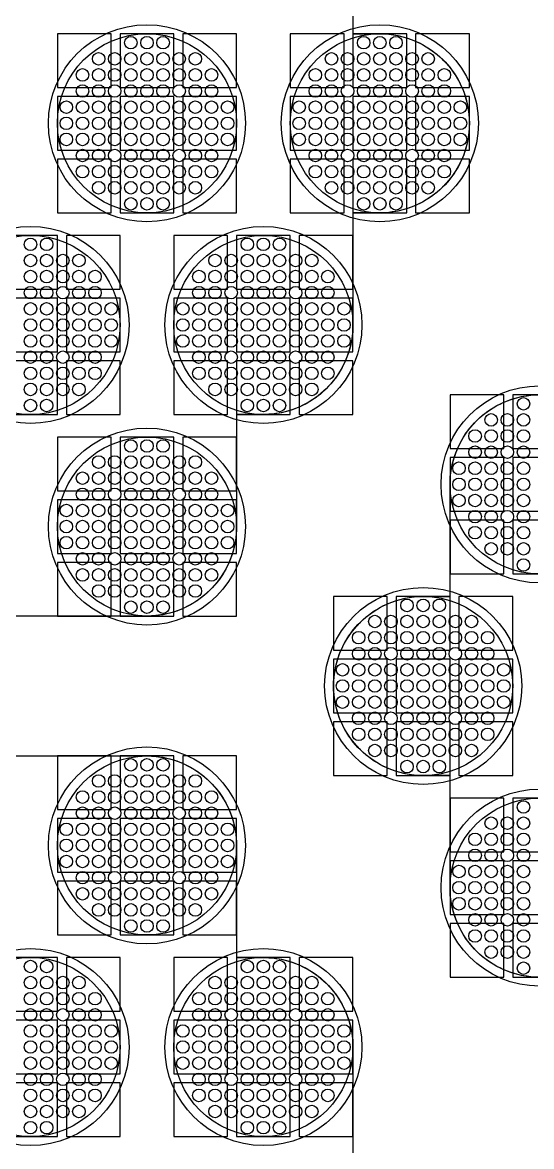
# Model space of a CAD drawing. Extents: x -49 to 54, y -38 to 38.
# Drawn here: x -7.56 to -4.72, y 8.43 to 14.7 of the extents above; entities that cross this region are included whole.
import ezdxf

# ---------------------------------------------------------------- set-up
doc = ezdxf.new("R2010")
doc.units = 0
for name, color, linetype in [('BACK_LAYER', 5, 'CONTINUOUS'), ('COND_LAYER_LOWER_ELECTRODE', 6, 'CONTINUOUS'), ('CONDUCTIVE_LAYER_BACK_LAYER', 2, 'CONTINUOUS'), ('EMITTER', 3, 'CONTINUOUS'), ('LOWER_ELECTRODE', 1, 'CONTINUOUS')]:
    doc.layers.add(name, color=color, linetype=linetype)

msp = doc.modelspace()

# ---------------------------------------------------------------- linework, layer by layer
at = {"layer": 'BACK_LAYER'}
for points in [[(-7.3628, 14.3384), (-7.0628, 14.3384), (-7.0628, 14.6384), (-7.3628, 14.6384)], [(-7.0128, 14.3384), (-6.7128, 14.3384), (-6.7128, 14.6384), (-7.0128, 14.6384)], [(-6.6628, 14.3384), (-6.3628, 14.3384), (-6.3628, 14.6384), (-6.6628, 14.6384)], [(-6.0628, 14.3384), (-5.7628, 14.3384), (-5.7628, 14.6384), (-6.0628, 14.6384)], [(-5.7128, 14.3384), (-5.4128, 14.3384), (-5.4128, 14.6384), (-5.7128, 14.6384)], [(-5.3628, 14.3384), (-5.0628, 14.3384), (-5.0628, 14.6384), (-5.3628, 14.6384)], [(-7.3628, 13.9884), (-7.0628, 13.9884), (-7.0628, 14.2884), (-7.3628, 14.2884)], [(-7.0128, 13.9884), (-6.7128, 13.9884), (-6.7128, 14.2884), (-7.0128, 14.2884)], [(-6.6628, 13.9884), (-6.3628, 13.9884), (-6.3628, 14.2884), (-6.6628, 14.2884)], [(-6.0628, 13.9884), (-5.7628, 13.9884), (-5.7628, 14.2884), (-6.0628, 14.2884)], [(-5.7128, 13.9884), (-5.4128, 13.9884), (-5.4128, 14.2884), (-5.7128, 14.2884)], [(-5.3628, 13.9884), (-5.0628, 13.9884), (-5.0628, 14.2884), (-5.3628, 14.2884)], [(-7.3628, 13.6384), (-7.0628, 13.6384), (-7.0628, 13.9384), (-7.3628, 13.9384)], [(-7.0128, 13.6384), (-6.7128, 13.6384), (-6.7128, 13.9384), (-7.0128, 13.9384)], [(-6.6628, 13.6384), (-6.3628, 13.6384), (-6.3628, 13.9384), (-6.6628, 13.9384)], [(-6.0628, 13.6384), (-5.7628, 13.6384), (-5.7628, 13.9384), (-6.0628, 13.9384)], [(-5.7128, 13.6384), (-5.4128, 13.6384), (-5.4128, 13.9384), (-5.7128, 13.9384)], [(-5.3628, 13.6384), (-5.0628, 13.6384), (-5.0628, 13.9384), (-5.3628, 13.9384)], [(-7.6628, 13.2125), (-7.3628, 13.2125), (-7.3628, 13.5125), (-7.6628, 13.5125)], [(-7.3128, 13.2125), (-7.0128, 13.2125), (-7.0128, 13.5125), (-7.3128, 13.5125)], [(-6.7128, 13.2125), (-6.4128, 13.2125), (-6.4128, 13.5125), (-6.7128, 13.5125)], [(-6.3628, 13.2125), (-6.0628, 13.2125), (-6.0628, 13.5125), (-6.3628, 13.5125)], [(-6.0128, 13.2125), (-5.7128, 13.2125), (-5.7128, 13.5125), (-6.0128, 13.5125)], [(-7.6628, 12.8625), (-7.3628, 12.8625), (-7.3628, 13.1625), (-7.6628, 13.1625)], [(-7.3128, 12.8625), (-7.0128, 12.8625), (-7.0128, 13.1625), (-7.3128, 13.1625)], [(-6.7128, 12.8625), (-6.4128, 12.8625), (-6.4128, 13.1625), (-6.7128, 13.1625)], [(-6.3628, 12.8625), (-6.0628, 12.8625), (-6.0628, 13.1625), (-6.3628, 13.1625)], [(-6.0128, 12.8625), (-5.7128, 12.8625), (-5.7128, 13.1625), (-6.0128, 13.1625)], [(-7.6628, 12.5125), (-7.3628, 12.5125), (-7.3628, 12.8125), (-7.6628, 12.8125)], [(-7.3128, 12.5125), (-7.0128, 12.5125), (-7.0128, 12.8125), (-7.3128, 12.8125)], [(-6.7128, 12.5125), (-6.4128, 12.5125), (-6.4128, 12.8125), (-6.7128, 12.8125)], [(-6.3628, 12.5125), (-6.0628, 12.5125), (-6.0628, 12.8125), (-6.3628, 12.8125)], [(-6.0128, 12.5125), (-5.7128, 12.5125), (-5.7128, 12.8125), (-6.0128, 12.8125)], [(-5.1709, 12.3223), (-4.8709, 12.3223), (-4.8709, 12.6223), (-5.1709, 12.6223)], [(-4.8209, 12.3223), (-4.5209, 12.3223), (-4.5209, 12.6223), (-4.8209, 12.6223)], [(-7.3628, 12.0867), (-7.0628, 12.0867), (-7.0628, 12.3867), (-7.3628, 12.3867)], [(-7.0128, 12.0867), (-6.7128, 12.0867), (-6.7128, 12.3867), (-7.0128, 12.3867)], [(-6.6628, 12.0867), (-6.3628, 12.0867), (-6.3628, 12.3867), (-6.6628, 12.3867)], [(-5.1709, 11.9723), (-4.8709, 11.9723), (-4.8709, 12.2723), (-5.1709, 12.2723)], [(-4.8209, 11.9723), (-4.5209, 11.9723), (-4.5209, 12.2723), (-4.8209, 12.2723)], [(-7.3628, 11.7367), (-7.0628, 11.7367), (-7.0628, 12.0367), (-7.3628, 12.0367)], [(-7.0128, 11.7367), (-6.7128, 11.7367), (-6.7128, 12.0367), (-7.0128, 12.0367)], [(-6.6628, 11.7367), (-6.3628, 11.7367), (-6.3628, 12.0367), (-6.6628, 12.0367)], [(-5.1709, 11.6223), (-4.8709, 11.6223), (-4.8709, 11.9223), (-5.1709, 11.9223)], [(-4.8209, 11.6223), (-4.5209, 11.6223), (-4.5209, 11.9223), (-4.8209, 11.9223)], [(-7.3628, 11.3867), (-7.0628, 11.3867), (-7.0628, 11.6867), (-7.3628, 11.6867)], [(-7.0128, 11.3867), (-6.7128, 11.3867), (-6.7128, 11.6867), (-7.0128, 11.6867)], [(-6.6628, 11.3867), (-6.3628, 11.3867), (-6.3628, 11.6867), (-6.6628, 11.6867)], [(-5.8209, 11.1965), (-5.5209, 11.1965), (-5.5209, 11.4965), (-5.8209, 11.4965)], [(-5.4709, 11.1965), (-5.1709, 11.1965), (-5.1709, 11.4965), (-5.4709, 11.4965)], [(-5.1209, 11.1965), (-4.8209, 11.1965), (-4.8209, 11.4965), (-5.1209, 11.4965)], [(-5.8209, 10.8465), (-5.5209, 10.8465), (-5.5209, 11.1465), (-5.8209, 11.1465)], [(-5.4709, 10.8465), (-5.1709, 10.8465), (-5.1709, 11.1465), (-5.4709, 11.1465)], [(-5.1209, 10.8465), (-4.8209, 10.8465), (-4.8209, 11.1465), (-5.1209, 11.1465)], [(-5.8209, 10.4965), (-5.5209, 10.4965), (-5.5209, 10.7965), (-5.8209, 10.7965)], [(-5.4709, 10.4965), (-5.1709, 10.4965), (-5.1709, 10.7965), (-5.4709, 10.7965)], [(-5.1209, 10.4965), (-4.8209, 10.4965), (-4.8209, 10.7965), (-5.1209, 10.7965)], [(-7.3628, 10.3063), (-7.0628, 10.3063), (-7.0628, 10.6063), (-7.3628, 10.6063)], [(-7.0128, 10.3063), (-6.7128, 10.3063), (-6.7128, 10.6063), (-7.0128, 10.6063)], [(-6.6628, 10.3063), (-6.3628, 10.3063), (-6.3628, 10.6063), (-6.6628, 10.6063)], [(-5.1709, 10.0707), (-4.8709, 10.0707), (-4.8709, 10.3707), (-5.1709, 10.3707)], [(-4.8209, 10.0707), (-4.5209, 10.0707), (-4.5209, 10.3707), (-4.8209, 10.3707)], [(-7.3628, 9.9563), (-7.0628, 9.9563), (-7.0628, 10.2563), (-7.3628, 10.2563)], [(-7.0128, 9.9563), (-6.7128, 9.9563), (-6.7128, 10.2563), (-7.0128, 10.2563)], [(-6.6628, 9.9563), (-6.3628, 9.9563), (-6.3628, 10.2563), (-6.6628, 10.2563)], [(-5.1709, 9.7207), (-4.8709, 9.7207), (-4.8709, 10.0207), (-5.1709, 10.0207)], [(-4.8209, 9.7207), (-4.5209, 9.7207), (-4.5209, 10.0207), (-4.8209, 10.0207)], [(-7.3628, 9.6063), (-7.0628, 9.6063), (-7.0628, 9.9063), (-7.3628, 9.9063)], [(-7.0128, 9.6063), (-6.7128, 9.6063), (-6.7128, 9.9063), (-7.0128, 9.9063)], [(-6.6628, 9.6063), (-6.3628, 9.6063), (-6.3628, 9.9063), (-6.6628, 9.9063)], [(-5.1709, 9.3707), (-4.8709, 9.3707), (-4.8709, 9.6707), (-5.1709, 9.6707)], [(-4.8209, 9.3707), (-4.5209, 9.3707), (-4.5209, 9.6707), (-4.8209, 9.6707)], [(-7.6628, 9.1805), (-7.3628, 9.1805), (-7.3628, 9.4805), (-7.6628, 9.4805)], [(-7.3128, 9.1805), (-7.0128, 9.1805), (-7.0128, 9.4805), (-7.3128, 9.4805)], [(-6.7128, 9.1805), (-6.4128, 9.1805), (-6.4128, 9.4805), (-6.7128, 9.4805)], [(-6.3628, 9.1805), (-6.0628, 9.1805), (-6.0628, 9.4805), (-6.3628, 9.4805)], [(-6.0128, 9.1805), (-5.7128, 9.1805), (-5.7128, 9.4805), (-6.0128, 9.4805)], [(-7.6628, 8.8305), (-7.3628, 8.8305), (-7.3628, 9.1305), (-7.6628, 9.1305)], [(-7.3128, 8.8305), (-7.0128, 8.8305), (-7.0128, 9.1305), (-7.3128, 9.1305)], [(-6.7128, 8.8305), (-6.4128, 8.8305), (-6.4128, 9.1305), (-6.7128, 9.1305)], [(-6.3628, 8.8305), (-6.0628, 8.8305), (-6.0628, 9.1305), (-6.3628, 9.1305)], [(-6.0128, 8.8305), (-5.7128, 8.8305), (-5.7128, 9.1305), (-6.0128, 9.1305)], [(-7.6628, 8.4805), (-7.3628, 8.4805), (-7.3628, 8.7805), (-7.6628, 8.7805)], [(-7.3128, 8.4805), (-7.0128, 8.4805), (-7.0128, 8.7805), (-7.3128, 8.7805)], [(-6.7128, 8.4805), (-6.4128, 8.4805), (-6.4128, 8.7805), (-6.7128, 8.7805)], [(-6.3628, 8.4805), (-6.0628, 8.4805), (-6.0628, 8.7805), (-6.3628, 8.7805)], [(-6.0128, 8.4805), (-5.7128, 8.4805), (-5.7128, 8.7805), (-6.0128, 8.7805)]]:
    msp.add_lwpolyline(points, close=True, dxfattribs=at)
at = {"layer": 'COND_LAYER_LOWER_ELECTRODE'}
for centre in [(-6.8628, 14.1384), (-5.5628, 14.1384), (-7.5128, 13.0125), (-6.2128, 13.0125), (-4.6709, 12.1223), (-6.8628, 11.8867), (-5.3209, 10.9965), (-6.8628, 10.1063), (-4.6709, 9.8707), (-7.5128, 8.9805), (-6.2128, 8.9805)]:
    msp.add_circle(centre, 0.55, dxfattribs=at)
at = {"layer": 'CONDUCTIVE_LAYER_BACK_LAYER'}
for points in [[(-5.7128, 15.2642), (-5.7128, 14.6383), (-5.5528, 14.6383), (-5.533, 14.6375), (-5.5132, 14.6359), (-5.4934, 14.6335), (-5.4738, 14.6304), (-5.4543, 14.6265), (-5.435, 14.6218), (-5.4159, 14.6163), (-5.397, 14.6101), (-5.3784, 14.6031), (-5.36, 14.5954), (-5.342, 14.587), (-5.3244, 14.5779), (-5.3071, 14.568), (-5.2902, 14.5575), (-5.2737, 14.5463), (-5.2578, 14.5345), (-5.2422, 14.5221), (-5.2272, 14.509), (-5.2128, 14.4954), (-5.1988, 14.4812), (-5.1855, 14.4665), (-5.1728, 14.4512), (-5.1606, 14.4355), (-5.1491, 14.4192), (-5.1383, 14.4026), (-5.1281, 14.3855), (-5.1186, 14.368), (-5.1099, 14.3502), (-5.1018, 14.332), (-5.0945, 14.3135), (-5.0879, 14.2948), (-5.082, 14.2758), (-5.077, 14.2565), (-5.0726, 14.2371), (-5.0691, 14.2176), (-5.0663, 14.1979), (-5.0644, 14.1781), (-5.0632, 14.1582), (-5.0628, 14.1384), (-5.0632, 14.1185), (-5.0644, 14.0986), (-5.0663, 14.0789), (-5.0691, 14.0592), (-5.0726, 14.0396), (-5.077, 14.0202), (-5.082, 14.001), (-5.0879, 13.982), (-5.0945, 13.9632), (-5.1018, 13.9447), (-5.1099, 13.9266), (-5.1186, 13.9087), (-5.1281, 13.8912), (-5.1383, 13.8742), (-5.1491, 13.8575), (-5.1606, 13.8413), (-5.1728, 13.8255), (-5.1855, 13.8103), (-5.1988, 13.7955), (-5.2128, 13.7813), (-5.2272, 13.7677), (-5.2422, 13.7546), (-5.2578, 13.7422), (-5.2737, 13.7304), (-5.2902, 13.7192), (-5.3071, 13.7087), (-5.3244, 13.6989), (-5.342, 13.6897), (-5.36, 13.6813), (-5.3784, 13.6736), (-5.397, 13.6667), (-5.4159, 13.6604), (-5.435, 13.655), (-5.4543, 13.6503), (-5.4738, 13.6463), (-5.4934, 13.6432), (-5.5132, 13.6408), (-5.533, 13.6393), (-5.5528, 13.6385), (-5.7128, 13.6385), (-5.7128, 13.0125), (-5.7132, 12.9927), (-5.7144, 12.9728), (-5.7163, 12.953), (-5.7191, 12.9333), (-5.7226, 12.9138), (-5.727, 12.8944), (-5.732, 12.8751), (-5.7379, 12.8561), (-5.7445, 12.8374), (-5.7518, 12.8189), (-5.7599, 12.8007), (-5.7686, 12.7829), (-5.7781, 12.7654), (-5.7883, 12.7483), (-5.7991, 12.7317), (-5.8106, 12.7154), (-5.8228, 12.6997), (-5.8355, 12.6844), (-5.8488, 12.6697), (-5.8628, 12.6555), (-5.8772, 12.6418), (-5.8922, 12.6288), (-5.9078, 12.6164), (-5.9237, 12.6045), (-5.9402, 12.5934), (-5.9571, 12.5829), (-5.9744, 12.573), (-5.992, 12.5639), (-6.01, 12.5555), (-6.0284, 12.5478), (-6.047, 12.5408), (-6.0659, 12.5346), (-6.085, 12.5291), (-6.1043, 12.5244), (-6.1238, 12.5205), (-6.1434, 12.5174), (-6.1632, 12.515), (-6.183, 12.5134), (-6.2028, 12.5126), (-6.3628, 12.5126), (-6.3628, 11.8867), (-6.3632, 11.8668), (-6.3644, 11.847), (-6.3663, 11.8272), (-6.3691, 11.8075), (-6.3726, 11.7879), (-6.377, 11.7685), (-6.382, 11.7493), (-6.3879, 11.7303), (-6.3945, 11.7115), (-6.4018, 11.6931), (-6.4099, 11.6749), (-6.4186, 11.657), (-6.4281, 11.6396), (-6.4383, 11.6225), (-6.4491, 11.6058), (-6.4606, 11.5896), (-6.4728, 11.5738), (-6.4855, 11.5586), (-6.4988, 11.5438), (-6.5128, 11.5296), (-6.5272, 11.516), (-6.5422, 11.503), (-6.5578, 11.4905), (-6.5737, 11.4787), (-6.5902, 11.4675), (-6.6071, 11.457), (-6.6244, 11.4472), (-6.642, 11.4381), (-6.66, 11.4297), (-6.6784, 11.422), (-6.697, 11.415), (-6.7159, 11.4088), (-6.735, 11.4033), (-6.7543, 11.3986), (-6.7738, 11.3947), (-6.7934, 11.3915), (-6.8132, 11.3892), (-6.833, 11.3876), (-6.8528, 11.3868), (-9.4727, 11.3868)], [(-4.7007, 9.3716), (-4.7206, 9.3731), (-4.7403, 9.3755), (-4.7599, 9.3787), (-4.7794, 9.3826), (-4.7987, 9.3873), (-4.8179, 9.3927), (-4.8367, 9.399), (-4.8554, 9.4059), (-4.8737, 9.4136), (-4.8917, 9.4221), (-4.9094, 9.4312), (-4.9266, 9.441), (-4.9435, 9.4515), (-4.96, 9.4627), (-4.976, 9.4745), (-4.9915, 9.4869), (-5.0065, 9.5), (-5.021, 9.5136), (-5.0349, 9.5278), (-5.0482, 9.5426), (-5.061, 9.5578), (-5.0731, 9.5736), (-5.0846, 9.5898), (-5.0954, 9.6065), (-5.1056, 9.6235), (-5.1151, 9.641), (-5.1238, 9.6589), (-5.1319, 9.677), (-5.1392, 9.6955), (-5.1458, 9.7143), (-5.1517, 9.7333), (-5.1568, 9.7525), (-5.1611, 9.7719), (-5.1646, 9.7915), (-5.1674, 9.8112), (-5.1693, 9.8309), (-5.1705, 9.8508), (-5.1709, 9.8707), (-5.1709, 10.4966), (-5.3309, 10.4966), (-5.3507, 10.4974), (-5.3706, 10.499), (-5.3903, 10.5013), (-5.4099, 10.5045), (-5.4294, 10.5084), (-5.4487, 10.5131), (-5.4679, 10.5186), (-5.4867, 10.5248), (-5.5054, 10.5318), (-5.5237, 10.5395), (-5.5417, 10.5479), (-5.5594, 10.557), (-5.5766, 10.5668), (-5.5935, 10.5773), (-5.61, 10.5885), (-5.626, 10.6003), (-5.6415, 10.6128), (-5.6565, 10.6258), (-5.671, 10.6395), (-5.6849, 10.6537), (-5.6982, 10.6684), (-5.711, 10.6837), (-5.7231, 10.6994), (-5.7346, 10.7156), (-5.7454, 10.7323), (-5.7556, 10.7494), (-5.7651, 10.7669), (-5.7738, 10.7847), (-5.7819, 10.8029), (-5.7892, 10.8213), (-5.7958, 10.8401), (-5.8017, 10.8591), (-5.8068, 10.8783), (-5.8111, 10.8977), (-5.8146, 10.9173), (-5.8174, 10.937), (-5.8193, 10.9568), (-5.8205, 10.9766), (-5.8209, 10.9965), (-5.8205, 11.0164), (-5.8193, 11.0362), (-5.8174, 11.056), (-5.8146, 11.0757), (-5.8111, 11.0953), (-5.8068, 11.1147), (-5.8017, 11.1339), (-5.7958, 11.1529), (-5.7892, 11.1717), (-5.7819, 11.1901), (-5.7738, 11.2083), (-5.7651, 11.2262), (-5.7556, 11.2436), (-5.7454, 11.2607), (-5.7346, 11.2774), (-5.7231, 11.2936), (-5.711, 11.3094), (-5.6982, 11.3246), (-5.6849, 11.3394), (-5.671, 11.3536), (-5.6565, 11.3672), (-5.6415, 11.3802), (-5.626, 11.3927), (-5.61, 11.4045), (-5.5935, 11.4157), (-5.5766, 11.4262), (-5.5594, 11.436), (-5.5417, 11.4451), (-5.5237, 11.4535), (-5.5054, 11.4612), (-5.4867, 11.4682), (-5.4679, 11.4744), (-5.4487, 11.4799), (-5.4294, 11.4846), (-5.4099, 11.4885), (-5.3903, 11.4917), (-5.3706, 11.494), (-5.3507, 11.4956), (-5.3309, 11.4964), (-5.1709, 11.4964), (-5.1709, 12.1223), (-5.1705, 12.1422), (-5.1693, 12.1621), (-5.1674, 12.1818), (-5.1646, 12.2015), (-5.1611, 12.2211), (-5.1568, 12.2405), (-5.1517, 12.2597), (-5.1458, 12.2787), (-5.1392, 12.2975), (-5.1319, 12.316), (-5.1238, 12.3341), (-5.1151, 12.352), (-5.1056, 12.3695), (-5.0954, 12.3865), (-5.0846, 12.4032), (-5.0731, 12.4194), (-5.061, 12.4352), (-5.0482, 12.4505), (-5.0349, 12.4652), (-5.021, 12.4794), (-5.0065, 12.493), (-4.9915, 12.5061), (-4.976, 12.5185), (-4.96, 12.5303), (-4.9435, 12.5415), (-4.9266, 12.552), (-4.9094, 12.5618), (-4.8917, 12.571), (-4.8737, 12.5794), (-4.8554, 12.5871), (-4.8367, 12.594), (-4.8179, 12.6003), (-4.7987, 12.6057), (-4.7794, 12.6104), (-4.7599, 12.6144), (-4.7403, 12.6175), (-4.7206, 12.6199), (-4.7007, 12.6214)], [(-8.1628, 10.6062), (-6.8528, 10.6062), (-6.833, 10.6054), (-6.8132, 10.6038), (-6.7934, 10.6015), (-6.7738, 10.5983), (-6.7543, 10.5944), (-6.735, 10.5897), (-6.7159, 10.5842), (-6.697, 10.578), (-6.6784, 10.5711), (-6.66, 10.5634), (-6.642, 10.5549), (-6.6244, 10.5458), (-6.6071, 10.536), (-6.5902, 10.5255), (-6.5737, 10.5143), (-6.5578, 10.5025), (-6.5422, 10.49), (-6.5272, 10.477), (-6.5128, 10.4634), (-6.4988, 10.4492), (-6.4855, 10.4344), (-6.4728, 10.4192), (-6.4606, 10.4034), (-6.4491, 10.3872), (-6.4383, 10.3705), (-6.4281, 10.3534), (-6.4186, 10.336), (-6.4099, 10.3181), (-6.4018, 10.2999), (-6.3945, 10.2815), (-6.3879, 10.2627), (-6.382, 10.2437), (-6.377, 10.2245), (-6.3726, 10.2051), (-6.3691, 10.1855), (-6.3663, 10.1658), (-6.3644, 10.146), (-6.3632, 10.1262), (-6.3628, 10.1063), (-6.3628, 9.4804), (-6.2028, 9.4804), (-6.183, 9.4796), (-6.1632, 9.478), (-6.1434, 9.4756), (-6.1238, 9.4725), (-6.1043, 9.4686), (-6.085, 9.4639), (-6.0659, 9.4584), (-6.047, 9.4522), (-6.0284, 9.4452), (-6.01, 9.4375), (-5.992, 9.4291), (-5.9744, 9.42), (-5.9571, 9.4101), (-5.9402, 9.3996), (-5.9237, 9.3885), (-5.9078, 9.3767), (-5.8922, 9.3642), (-5.8772, 9.3512), (-5.8628, 9.3375), (-5.8488, 9.3233), (-5.8355, 9.3086), (-5.8228, 9.2933), (-5.8106, 9.2776), (-5.7991, 9.2614), (-5.7883, 9.2447), (-5.7781, 9.2276), (-5.7686, 9.2101), (-5.7599, 9.1923), (-5.7518, 9.1741), (-5.7445, 9.1556), (-5.7379, 9.1369), (-5.732, 9.1179), (-5.727, 9.0987), (-5.7226, 9.0792), (-5.7191, 9.0597), (-5.7163, 9.04), (-5.7144, 9.0202), (-5.7132, 9.0004), (-5.7128, 8.9805), (-5.7128, 8.3545)]]:
    msp.add_lwpolyline(points, dxfattribs=at)
at = {"layer": 'EMITTER'}
for centre in [(-6.8628, 14.1384), (-5.5628, 14.1384), (-7.5128, 13.0125), (-6.2128, 13.0125), (-4.6709, 12.1223), (-6.8628, 11.8867), (-5.3209, 10.9965), (-6.8628, 10.1063), (-4.6709, 9.8707), (-7.5128, 8.9805), (-6.2128, 8.9805)]:
    msp.add_circle(centre, 0.5, dxfattribs=at)
at = {"layer": 'LOWER_ELECTRODE'}
for centre in [(-6.9528, 14.5884), (-6.8628, 14.5884), (-6.7728, 14.5884), (-5.6528, 14.5884), (-5.5628, 14.5884), (-5.4728, 14.5884), (-7.1328, 14.4984), (-7.0428, 14.4984), (-6.9528, 14.4984), (-6.8628, 14.4984), (-6.7728, 14.4984), (-6.6828, 14.4984), (-6.5928, 14.4984), (-5.8328, 14.4984), (-5.7428, 14.4984), (-5.6528, 14.4984), (-5.5628, 14.4984), (-5.4728, 14.4984), (-5.3828, 14.4984), (-5.2928, 14.4984), (-7.2228, 14.4084), (-7.1328, 14.4084), (-7.0428, 14.4084), (-6.9528, 14.4084), (-6.8628, 14.4084), (-6.7728, 14.4084), (-6.6828, 14.4084), (-6.5928, 14.4084), (-6.5028, 14.4084), (-5.9228, 14.4084), (-5.8328, 14.4084), (-5.7428, 14.4084), (-5.6528, 14.4084), (-5.5628, 14.4084), (-5.4728, 14.4084), (-5.3828, 14.4084), (-5.2928, 14.4084), (-5.2028, 14.4084), (-7.2228, 14.3184), (-7.1328, 14.3184), (-7.0428, 14.3184), (-6.9528, 14.3184), (-6.8628, 14.3184), (-6.7728, 14.3184), (-6.6828, 14.3184), (-6.5928, 14.3184), (-6.5028, 14.3184), (-5.9228, 14.3184), (-5.8328, 14.3184), (-5.7428, 14.3184), (-5.6528, 14.3184), (-5.5628, 14.3184), (-5.4728, 14.3184), (-5.3828, 14.3184), (-5.2928, 14.3184), (-5.2028, 14.3184), (-7.3128, 14.2284), (-7.2228, 14.2284), (-7.1328, 14.2284), (-7.0428, 14.2284), (-6.9528, 14.2284), (-6.8628, 14.2284), (-6.7728, 14.2284), (-6.6828, 14.2284), (-6.5928, 14.2284), (-6.5028, 14.2284), (-6.4128, 14.2284), (-6.0128, 14.2284), (-5.9228, 14.2284), (-5.8328, 14.2284), (-5.7428, 14.2284), (-5.6528, 14.2284), (-5.5628, 14.2284), (-5.4728, 14.2284), (-5.3828, 14.2284), (-5.2928, 14.2284), (-5.2028, 14.2284), (-5.1128, 14.2284), (-7.3128, 14.1384), (-7.2228, 14.1384), (-7.1328, 14.1384), (-7.0428, 14.1384), (-6.9528, 14.1384), (-6.8628, 14.1384), (-6.7728, 14.1384), (-6.6828, 14.1384), (-6.5928, 14.1384), (-6.5028, 14.1384), (-6.4128, 14.1384), (-6.0128, 14.1384), (-5.9228, 14.1384), (-5.8328, 14.1384), (-5.7428, 14.1384), (-5.6528, 14.1384), (-5.5628, 14.1384), (-5.4728, 14.1384), (-5.3828, 14.1384), (-5.2928, 14.1384), (-5.2028, 14.1384), (-5.1128, 14.1384), (-7.3128, 14.0484), (-7.2228, 14.0484), (-7.1328, 14.0484), (-7.0428, 14.0484), (-6.9528, 14.0484), (-6.8628, 14.0484), (-6.7728, 14.0484), (-6.6828, 14.0484), (-6.5928, 14.0484), (-6.5028, 14.0484), (-6.4128, 14.0484), (-6.0128, 14.0484), (-5.9228, 14.0484), (-5.8328, 14.0484), (-5.7428, 14.0484), (-5.6528, 14.0484), (-5.5628, 14.0484), (-5.4728, 14.0484), (-5.3828, 14.0484), (-5.2928, 14.0484), (-5.2028, 14.0484), (-5.1128, 14.0484), (-7.2228, 13.9584), (-7.1328, 13.9584), (-7.0428, 13.9584), (-6.9528, 13.9584), (-6.8628, 13.9584), (-6.7728, 13.9584), (-6.6828, 13.9584), (-6.5928, 13.9584), (-6.5028, 13.9584), (-5.9228, 13.9584), (-5.8328, 13.9584), (-5.7428, 13.9584), (-5.6528, 13.9584), (-5.5628, 13.9584), (-5.4728, 13.9584), (-5.3828, 13.9584), (-5.2928, 13.9584), (-5.2028, 13.9584), (-7.2228, 13.8684), (-7.1328, 13.8684), (-7.0428, 13.8684), (-6.9528, 13.8684), (-6.8628, 13.8684), (-6.7728, 13.8684), (-6.6828, 13.8684), (-6.5928, 13.8684), (-6.5028, 13.8684), (-5.9228, 13.8684), (-5.8328, 13.8684), (-5.7428, 13.8684), (-5.6528, 13.8684), (-5.5628, 13.8684), (-5.4728, 13.8684), (-5.3828, 13.8684), (-5.2928, 13.8684), (-5.2028, 13.8684), (-7.1328, 13.7784), (-7.0428, 13.7784), (-6.9528, 13.7784), (-6.8628, 13.7784), (-6.7728, 13.7784), (-6.6828, 13.7784), (-6.5928, 13.7784), (-5.8328, 13.7784), (-5.7428, 13.7784), (-5.6528, 13.7784), (-5.5628, 13.7784), (-5.4728, 13.7784), (-5.3828, 13.7784), (-5.2928, 13.7784), (-6.9528, 13.6884), (-6.8628, 13.6884), (-6.7728, 13.6884), (-5.6528, 13.6884), (-5.5628, 13.6884), (-5.4728, 13.6884), (-7.5128, 13.4625), (-7.4228, 13.4625), (-6.3028, 13.4625), (-6.2128, 13.4625), (-6.1228, 13.4625), (-7.5128, 13.3725), (-7.4228, 13.3725), (-7.3328, 13.3725), (-7.2428, 13.3725), (-6.4828, 13.3725), (-6.3928, 13.3725), (-6.3028, 13.3725), (-6.2128, 13.3725), (-6.1228, 13.3725), (-6.0328, 13.3725), (-5.9428, 13.3725), (-7.5128, 13.2825), (-7.4228, 13.2825), (-7.3328, 13.2825), (-7.2428, 13.2825), (-7.1528, 13.2825), (-6.5728, 13.2825), (-6.4828, 13.2825), (-6.3928, 13.2825), (-6.3028, 13.2825), (-6.2128, 13.2825), (-6.1228, 13.2825), (-6.0328, 13.2825), (-5.9428, 13.2825), (-5.8528, 13.2825), (-7.5128, 13.1925), (-7.4228, 13.1925), (-7.3328, 13.1925), (-7.2428, 13.1925), (-7.1528, 13.1925), (-6.5728, 13.1925), (-6.4828, 13.1925), (-6.3928, 13.1925), (-6.3028, 13.1925), (-6.2128, 13.1925), (-6.1228, 13.1925), (-6.0328, 13.1925), (-5.9428, 13.1925), (-5.8528, 13.1925), (-7.5128, 13.1025), (-7.4228, 13.1025), (-7.3328, 13.1025), (-7.2428, 13.1025), (-7.1528, 13.1025), (-7.0628, 13.1025), (-6.6628, 13.1025), (-6.5728, 13.1025), (-6.4828, 13.1025), (-6.3928, 13.1025), (-6.3028, 13.1025), (-6.2128, 13.1025), (-6.1228, 13.1025), (-6.0328, 13.1025), (-5.9428, 13.1025), (-5.8528, 13.1025), (-5.7628, 13.1025), (-7.5128, 13.0125), (-7.4228, 13.0125), (-7.3328, 13.0125), (-7.2428, 13.0125), (-7.1528, 13.0125), (-7.0628, 13.0125), (-6.6628, 13.0125), (-6.5728, 13.0125), (-6.4828, 13.0125), (-6.3928, 13.0125), (-6.3028, 13.0125), (-6.2128, 13.0125), (-6.1228, 13.0125), (-6.0328, 13.0125), (-5.9428, 13.0125), (-5.8528, 13.0125), (-5.7628, 13.0125), (-7.5128, 12.9225), (-7.4228, 12.9225), (-7.3328, 12.9225), (-7.2428, 12.9225), (-7.1528, 12.9225), (-7.0628, 12.9225), (-6.6628, 12.9225), (-6.5728, 12.9225), (-6.4828, 12.9225), (-6.3928, 12.9225), (-6.3028, 12.9225), (-6.2128, 12.9225), (-6.1228, 12.9225), (-6.0328, 12.9225), (-5.9428, 12.9225), (-5.8528, 12.9225), (-5.7628, 12.9225), (-7.5128, 12.8325), (-7.4228, 12.8325), (-7.3328, 12.8325), (-7.2428, 12.8325), (-7.1528, 12.8325), (-6.5728, 12.8325), (-6.4828, 12.8325), (-6.3928, 12.8325), (-6.3028, 12.8325), (-6.2128, 12.8325), (-6.1228, 12.8325), (-6.0328, 12.8325), (-5.9428, 12.8325), (-5.8528, 12.8325), (-7.5128, 12.7425), (-7.4228, 12.7425), (-7.3328, 12.7425), (-7.2428, 12.7425), (-7.1528, 12.7425), (-6.5728, 12.7425), (-6.4828, 12.7425), (-6.3928, 12.7425), (-6.3028, 12.7425), (-6.2128, 12.7425), (-6.1228, 12.7425), (-6.0328, 12.7425), (-5.9428, 12.7425), (-5.8528, 12.7425), (-7.5128, 12.6525), (-7.4228, 12.6525), (-7.3328, 12.6525), (-7.2428, 12.6525), (-6.4828, 12.6525), (-6.3928, 12.6525), (-6.3028, 12.6525), (-6.2128, 12.6525), (-6.1228, 12.6525), (-6.0328, 12.6525), (-5.9428, 12.6525), (-7.5128, 12.5625), (-7.4228, 12.5625), (-6.3028, 12.5625), (-6.2128, 12.5625), (-6.1228, 12.5625), (-4.7609, 12.5723), (-4.9409, 12.4823), (-4.8509, 12.4823), (-4.7609, 12.4823), (-5.0309, 12.3923), (-4.9409, 12.3923), (-4.8509, 12.3923), (-4.7609, 12.3923), (-6.9528, 12.3367), (-6.8628, 12.3367), (-6.7728, 12.3367), (-5.0309, 12.3023), (-4.9409, 12.3023), (-4.8509, 12.3023), (-4.7609, 12.3023), (-7.1328, 12.2467), (-7.0428, 12.2467), (-6.9528, 12.2467), (-6.8628, 12.2467), (-6.7728, 12.2467), (-6.6828, 12.2467), (-6.5928, 12.2467), (-5.1209, 12.2123), (-5.0309, 12.2123), (-4.9409, 12.2123), (-4.8509, 12.2123), (-4.7609, 12.2123), (-7.2228, 12.1567), (-7.1328, 12.1567), (-7.0428, 12.1567), (-6.9528, 12.1567), (-6.8628, 12.1567), (-6.7728, 12.1567), (-6.6828, 12.1567), (-6.5928, 12.1567), (-6.5028, 12.1567), (-5.1209, 12.1223), (-5.0309, 12.1223), (-4.9409, 12.1223), (-4.8509, 12.1223), (-4.7609, 12.1223), (-7.2228, 12.0667), (-7.1328, 12.0667), (-7.0428, 12.0667), (-6.9528, 12.0667), (-6.8628, 12.0667), (-6.7728, 12.0667), (-6.6828, 12.0667), (-6.5928, 12.0667), (-6.5028, 12.0667), (-5.1209, 12.0323), (-5.0309, 12.0323), (-4.9409, 12.0323), (-4.8509, 12.0323), (-4.7609, 12.0323), (-7.3128, 11.9767), (-7.2228, 11.9767), (-7.1328, 11.9767), (-7.0428, 11.9767), (-6.9528, 11.9767), (-6.8628, 11.9767), (-6.7728, 11.9767), (-6.6828, 11.9767), (-6.5928, 11.9767), (-6.5028, 11.9767), (-6.4128, 11.9767), (-5.0309, 11.9423), (-4.9409, 11.9423), (-4.8509, 11.9423), (-4.7609, 11.9423), (-7.3128, 11.8867), (-7.2228, 11.8867), (-7.1328, 11.8867), (-7.0428, 11.8867), (-6.9528, 11.8867), (-6.8628, 11.8867), (-6.7728, 11.8867), (-6.6828, 11.8867), (-6.5928, 11.8867), (-6.5028, 11.8867), (-6.4128, 11.8867), (-5.0309, 11.8523), (-4.9409, 11.8523), (-4.8509, 11.8523), (-4.7609, 11.8523), (-7.3128, 11.7967), (-7.2228, 11.7967), (-7.1328, 11.7967), (-7.0428, 11.7967), (-6.9528, 11.7967), (-6.8628, 11.7967), (-6.7728, 11.7967), (-6.6828, 11.7967), (-6.5928, 11.7967), (-6.5028, 11.7967), (-6.4128, 11.7967), (-7.2228, 11.7067), (-7.1328, 11.7067), (-7.0428, 11.7067), (-6.9528, 11.7067), (-6.8628, 11.7067), (-6.7728, 11.7067), (-6.6828, 11.7067), (-6.5928, 11.7067), (-6.5028, 11.7067), (-4.9409, 11.7623), (-4.8509, 11.7623), (-4.7609, 11.7623), (-4.7609, 11.6723), (-7.2228, 11.6167), (-7.1328, 11.6167), (-7.0428, 11.6167), (-6.9528, 11.6167), (-6.8628, 11.6167), (-6.7728, 11.6167), (-6.6828, 11.6167), (-6.5928, 11.6167), (-6.5028, 11.6167), (-7.1328, 11.5267), (-7.0428, 11.5267), (-6.9528, 11.5267), (-6.8628, 11.5267), (-6.7728, 11.5267), (-6.6828, 11.5267), (-6.5928, 11.5267), (-6.9528, 11.4367), (-6.8628, 11.4367), (-6.7728, 11.4367), (-5.4109, 11.4465), (-5.3209, 11.4465), (-5.2309, 11.4465), (-5.5909, 11.3565), (-5.5009, 11.3565), (-5.4109, 11.3565), (-5.3209, 11.3565), (-5.2309, 11.3565), (-5.1409, 11.3565), (-5.0509, 11.3565), (-5.6809, 11.2665), (-5.5909, 11.2665), (-5.5009, 11.2665), (-5.4109, 11.2665), (-5.3209, 11.2665), (-5.2309, 11.2665), (-5.1409, 11.2665), (-5.0509, 11.2665), (-4.9609, 11.2665), (-5.6809, 11.1765), (-5.5909, 11.1765), (-5.5009, 11.1765), (-5.4109, 11.1765), (-5.3209, 11.1765), (-5.2309, 11.1765), (-5.1409, 11.1765), (-5.0509, 11.1765), (-4.9609, 11.1765), (-5.7709, 11.0865), (-5.6809, 11.0865), (-5.5909, 11.0865), (-5.5009, 11.0865), (-5.4109, 11.0865), (-5.3209, 11.0865), (-5.2309, 11.0865), (-5.1409, 11.0865), (-5.0509, 11.0865), (-4.9609, 11.0865), (-4.8709, 11.0865), (-5.7709, 10.9965), (-5.6809, 10.9965), (-5.5909, 10.9965), (-5.5009, 10.9965), (-5.4109, 10.9965), (-5.3209, 10.9965), (-5.2309, 10.9965), (-5.1409, 10.9965), (-5.0509, 10.9965), (-4.9609, 10.9965), (-4.8709, 10.9965), (-5.7709, 10.9065), (-5.6809, 10.9065), (-5.5909, 10.9065), (-5.5009, 10.9065), (-5.4109, 10.9065), (-5.3209, 10.9065), (-5.2309, 10.9065), (-5.1409, 10.9065), (-5.0509, 10.9065), (-4.9609, 10.9065), (-4.8709, 10.9065), (-5.6809, 10.8165), (-5.5909, 10.8165), (-5.5009, 10.8165), (-5.4109, 10.8165), (-5.3209, 10.8165), (-5.2309, 10.8165), (-5.1409, 10.8165), (-5.0509, 10.8165), (-4.9609, 10.8165), (-5.6809, 10.7265), (-5.5909, 10.7265), (-5.5009, 10.7265), (-5.4109, 10.7265), (-5.3209, 10.7265), (-5.2309, 10.7265), (-5.1409, 10.7265), (-5.0509, 10.7265), (-4.9609, 10.7265), (-5.5909, 10.6365), (-5.5009, 10.6365), (-5.4109, 10.6365), (-5.3209, 10.6365), (-5.2309, 10.6365), (-5.1409, 10.6365), (-5.0509, 10.6365), (-6.9528, 10.5563), (-6.8628, 10.5563), (-6.7728, 10.5563), (-5.4109, 10.5465), (-5.3209, 10.5465), (-5.2309, 10.5465), (-7.1328, 10.4663), (-7.0428, 10.4663), (-6.9528, 10.4663), (-6.8628, 10.4663), (-6.7728, 10.4663), (-6.6828, 10.4663), (-6.5928, 10.4663), (-7.2228, 10.3763), (-7.1328, 10.3763), (-7.0428, 10.3763), (-6.9528, 10.3763), (-6.8628, 10.3763), (-6.7728, 10.3763), (-6.6828, 10.3763), (-6.5928, 10.3763), (-6.5028, 10.3763), (-4.7609, 10.3207), (-7.2228, 10.2863), (-7.1328, 10.2863), (-7.0428, 10.2863), (-6.9528, 10.2863), (-6.8628, 10.2863), (-6.7728, 10.2863), (-6.6828, 10.2863), (-6.5928, 10.2863), (-6.5028, 10.2863), (-7.3128, 10.1963), (-7.2228, 10.1963), (-7.1328, 10.1963), (-7.0428, 10.1963), (-6.9528, 10.1963), (-6.8628, 10.1963), (-6.7728, 10.1963), (-6.6828, 10.1963), (-6.5928, 10.1963), (-6.5028, 10.1963), (-6.4128, 10.1963), (-4.9409, 10.2307), (-4.8509, 10.2307), (-4.7609, 10.2307), (-5.0309, 10.1407), (-4.9409, 10.1407), (-4.8509, 10.1407), (-4.7609, 10.1407), (-7.3128, 10.1063), (-7.2228, 10.1063), (-7.1328, 10.1063), (-7.0428, 10.1063), (-6.9528, 10.1063), (-6.8628, 10.1063), (-6.7728, 10.1063), (-6.6828, 10.1063), (-6.5928, 10.1063), (-6.5028, 10.1063), (-6.4128, 10.1063), (-7.3128, 10.0163), (-7.2228, 10.0163), (-7.1328, 10.0163), (-7.0428, 10.0163), (-6.9528, 10.0163), (-6.8628, 10.0163), (-6.7728, 10.0163), (-6.6828, 10.0163), (-6.5928, 10.0163), (-6.5028, 10.0163), (-6.4128, 10.0163), (-5.0309, 10.0507), (-4.9409, 10.0507), (-4.8509, 10.0507), (-4.7609, 10.0507), (-5.1209, 9.9607), (-5.0309, 9.9607), (-4.9409, 9.9607), (-4.8509, 9.9607), (-4.7609, 9.9607), (-7.2228, 9.9263), (-7.1328, 9.9263), (-7.0428, 9.9263), (-6.9528, 9.9263), (-6.8628, 9.9263), (-6.7728, 9.9263), (-6.6828, 9.9263), (-6.5928, 9.9263), (-6.5028, 9.9263), (-7.2228, 9.8363), (-7.1328, 9.8363), (-7.0428, 9.8363), (-6.9528, 9.8363), (-6.8628, 9.8363), (-6.7728, 9.8363), (-6.6828, 9.8363), (-6.5928, 9.8363), (-6.5028, 9.8363), (-5.1209, 9.8707), (-5.0309, 9.8707), (-4.9409, 9.8707), (-4.8509, 9.8707), (-4.7609, 9.8707), (-5.1209, 9.7807), (-5.0309, 9.7807), (-4.9409, 9.7807), (-4.8509, 9.7807), (-4.7609, 9.7807), (-7.1328, 9.7463), (-7.0428, 9.7463), (-6.9528, 9.7463), (-6.8628, 9.7463), (-6.7728, 9.7463), (-6.6828, 9.7463), (-6.5928, 9.7463), (-6.9528, 9.6563), (-6.8628, 9.6563), (-6.7728, 9.6563), (-5.0309, 9.6907), (-4.9409, 9.6907), (-4.8509, 9.6907), (-4.7609, 9.6907), (-5.0309, 9.6007), (-4.9409, 9.6007), (-4.8509, 9.6007), (-4.7609, 9.6007), (-4.9409, 9.5107), (-4.8509, 9.5107), (-4.7609, 9.5107), (-7.5128, 9.4305), (-7.4228, 9.4305), (-6.3028, 9.4305), (-6.2128, 9.4305), (-6.1228, 9.4305), (-4.7609, 9.4207), (-7.5128, 9.3405), (-7.4228, 9.3405), (-7.3328, 9.3405), (-7.2428, 9.3405), (-6.4828, 9.3405), (-6.3928, 9.3405), (-6.3028, 9.3405), (-6.2128, 9.3405), (-6.1228, 9.3405), (-6.0328, 9.3405), (-5.9428, 9.3405), (-7.5128, 9.2505), (-7.4228, 9.2505), (-7.3328, 9.2505), (-7.2428, 9.2505), (-7.1528, 9.2505), (-6.5728, 9.2505), (-6.4828, 9.2505), (-6.3928, 9.2505), (-6.3028, 9.2505), (-6.2128, 9.2505), (-6.1228, 9.2505), (-6.0328, 9.2505), (-5.9428, 9.2505), (-5.8528, 9.2505), (-7.5128, 9.1605), (-7.4228, 9.1605), (-7.3328, 9.1605), (-7.2428, 9.1605), (-7.1528, 9.1605), (-6.5728, 9.1605), (-6.4828, 9.1605), (-6.3928, 9.1605), (-6.3028, 9.1605), (-6.2128, 9.1605), (-6.1228, 9.1605), (-6.0328, 9.1605), (-5.9428, 9.1605), (-5.8528, 9.1605), (-7.5128, 9.0705), (-7.4228, 9.0705), (-7.3328, 9.0705), (-7.2428, 9.0705), (-7.1528, 9.0705), (-7.0628, 9.0705), (-6.6628, 9.0705), (-6.5728, 9.0705), (-6.4828, 9.0705), (-6.3928, 9.0705), (-6.3028, 9.0705), (-6.2128, 9.0705), (-6.1228, 9.0705), (-6.0328, 9.0705), (-5.9428, 9.0705), (-5.8528, 9.0705), (-5.7628, 9.0705), (-7.5128, 8.9805), (-7.4228, 8.9805), (-7.3328, 8.9805), (-7.2428, 8.9805), (-7.1528, 8.9805), (-7.0628, 8.9805), (-6.6628, 8.9805), (-6.5728, 8.9805), (-6.4828, 8.9805), (-6.3928, 8.9805), (-6.3028, 8.9805), (-6.2128, 8.9805), (-6.1228, 8.9805), (-6.0328, 8.9805), (-5.9428, 8.9805), (-5.8528, 8.9805), (-5.7628, 8.9805), (-7.5128, 8.8905), (-7.4228, 8.8905), (-7.3328, 8.8905), (-7.2428, 8.8905), (-7.1528, 8.8905), (-7.0628, 8.8905), (-6.6628, 8.8905), (-6.5728, 8.8905), (-6.4828, 8.8905), (-6.3928, 8.8905), (-6.3028, 8.8905), (-6.2128, 8.8905), (-6.1228, 8.8905), (-6.0328, 8.8905), (-5.9428, 8.8905), (-5.8528, 8.8905), (-5.7628, 8.8905), (-7.5128, 8.8005), (-7.4228, 8.8005), (-7.3328, 8.8005), (-7.2428, 8.8005), (-7.1528, 8.8005), (-6.5728, 8.8005), (-6.4828, 8.8005), (-6.3928, 8.8005), (-6.3028, 8.8005), (-6.2128, 8.8005), (-6.1228, 8.8005), (-6.0328, 8.8005), (-5.9428, 8.8005), (-5.8528, 8.8005), (-7.5128, 8.7105), (-7.4228, 8.7105), (-7.3328, 8.7105), (-7.2428, 8.7105), (-7.1528, 8.7105), (-6.5728, 8.7105), (-6.4828, 8.7105), (-6.3928, 8.7105), (-6.3028, 8.7105), (-6.2128, 8.7105), (-6.1228, 8.7105), (-6.0328, 8.7105), (-5.9428, 8.7105), (-5.8528, 8.7105), (-7.5128, 8.6205), (-7.4228, 8.6205), (-7.3328, 8.6205), (-7.2428, 8.6205), (-6.4828, 8.6205), (-6.3928, 8.6205), (-6.3028, 8.6205), (-6.2128, 8.6205), (-6.1228, 8.6205), (-6.0328, 8.6205), (-5.9428, 8.6205), (-7.5128, 8.5305), (-7.4228, 8.5305), (-6.3028, 8.5305), (-6.2128, 8.5305), (-6.1228, 8.5305)]:
    msp.add_circle(centre, 0.035, dxfattribs=at)

doc.saveas('drawing.dxf')
